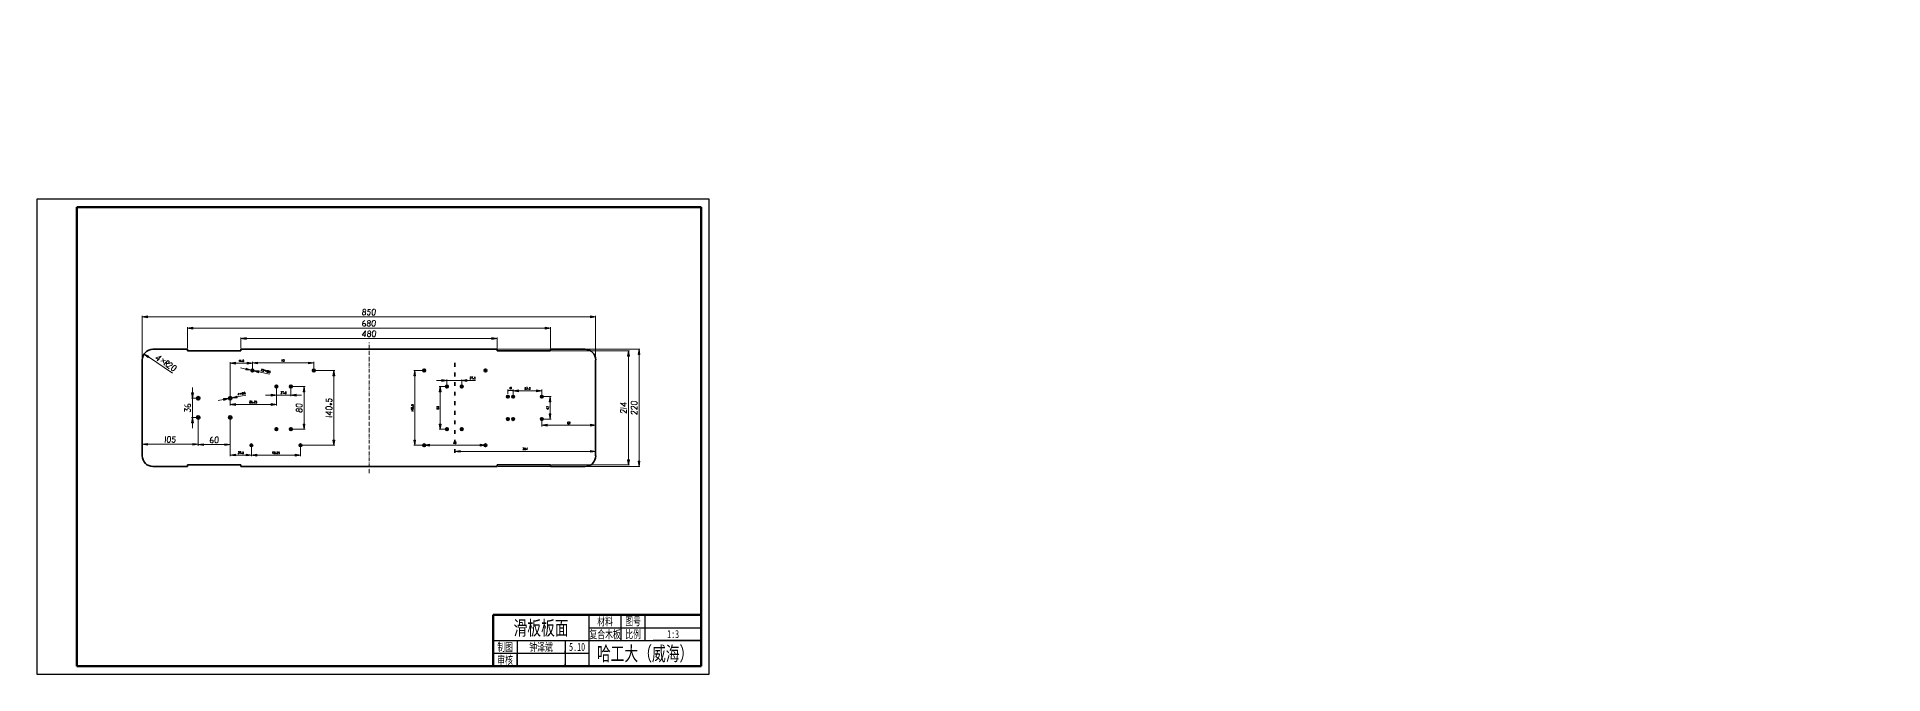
# Model space of a CAD drawing. Header units: millimetres. Extents: x -1394 to 1154, y 0 to 774.
# Drawn here: x 0 to 1154, y 0 to 398 of the extents above; entities that cross this region are included whole.
import ezdxf
from ezdxf.enums import TextEntityAlignment as Align

# ---------------------------------------------------------------- set-up
doc = ezdxf.new("R2010")
doc.units = ezdxf.units.MM
doc.header["$LTSCALE"] = 0.2
doc.header["$PDMODE"] = 1
for name, pattern in [('ACAD_ISO04W100', [30, 24, -3, 0, -3]), ('DASHDOT', [18.5, 12, -3, 0.5, -3]), ('DASHSPACE', [30, 12, -18])]:
    doc.linetypes.add(name, pattern=pattern)
for name, color, linetype, lineweight in [('点划线', 255, 'ACAD_ISO04W100', 25), ('粗实线', 255, 'Continuous', 50), ('细实线', 7, 'Continuous', 25)]:
    doc.layers.add(name, color=color, linetype=linetype, lineweight=lineweight)
doc.styles.add('汉字', font='仿宋_GB2312.ttf', dxfattribs={"width": 0.7})

msp = doc.modelspace()

# ---------------------------------------------------------------- linework, layer by layer
at = {"color": 7, "lineweight": 13}
for p, q in [((65.8, 197.2), (65.8, 224.1)), ((69.1, 223.4), (345.9, 223.4)), ((349.1, 197.2), (349.1, 224.1)), ((94.1, 203.8), (94.1, 217)), ((97.4, 216.4), (317.5, 216.4)), ((127.5, 203.8), (127.5, 210.5)), ((130.8, 209.9), (284.2, 209.9)), ((287.5, 202.8), (287.5, 210.5)), ((320.8, 203.8), (320.8, 217)), ((69.7, 198.4), (84.7, 188.2)), ((288.1, 203.2), (376.8, 203.2)), ((321.5, 202.2), (370.2, 202.2)), ((369.6, 134.1), (369.6, 198.9)), ((376.2, 133.1), (376.2, 199.9)), ((120.8, 173.2), (120.8, 195.1)), ((124.1, 194.5), (131.4, 194.5)), ((137.9, 194.6), (169.7, 194.6)), ((138.7, 189), (145.4, 187.5)), ((173.6, 189.9), (186.2, 189.9)), ((185.5, 146.4), (185.5, 186.6)), ((236.1, 146.4), (236.1, 186.6)), ((149.6, 179.2), (149.6, 167.9)), ((149.6, 174.5), (158.7, 174.5)), ((159.4, 179.8), (167.5, 179.8)), ((166.9, 156.4), (166.9, 176.5)), ((251.9, 156.4), (251.9, 176.5)), ((256.2, 183.6), (265.4, 183.6)), ((300.9, 177.2), (312.2, 177.2)), ((97.2, 160.5), (97.2, 172.5)), ((124.1, 168.6), (146.3, 168.6)), ((320.6, 162.8), (320.6, 170.2)), ((100.8, 159.8), (100.8, 142.8)), ((100.8, 159.8), (100.8, 143)), ((120.8, 159.8), (120.8, 142.8)), ((120.8, 159.8), (120.8, 136.3)), ((159.4, 153.2), (167.5, 153.2)), ((318.8, 155.6), (345.9, 155.6)), ((69.1, 143.7), (97.5, 143.7)), ((104.1, 143.5), (117.5, 143.5)), ((165.4, 143.1), (186.2, 143.1)), ((245.3, 143.2), (277, 143.2)), ((264.4, 139.3), (345.9, 139.3)), ((137.3, 136.9), (161.4, 136.9)), ((288.1, 129.8), (376.8, 129.8)), ((321.5, 130.8), (370.2, 130.8))]:
    msp.add_line(p, q, dxfattribs=at)
at = {"color": 7, "lineweight": 35}
for p, q in [((65.8, 196.5), (65.8, 136.5)), ((72.5, 203.2), (94.1, 203.2)), ((94.1, 202.2), (127.5, 202.2)), ((127.5, 203.2), (287.5, 203.2)), ((320.8, 202.2), (287.5, 202.2)), ((320.8, 203.2), (342.5, 203.2)), ((349.1, 136.5), (349.1, 196.5)), ((94.1, 129.8), (72.5, 129.8)), ((94.1, 130.8), (127.5, 130.8)), ((287.5, 129.8), (127.5, 129.8)), ((320.8, 130.8), (287.5, 130.8)), ((342.5, 129.8), (320.8, 129.8))]:
    msp.add_line(p, q, dxfattribs=at)
at = {"color": 7, "lineweight": 35, "ltscale": 0.075}
for p, q in [((94.1, 202.2), (94.1, 203.2)), ((127.5, 203.2), (127.5, 202.2)), ((287.5, 203.2), (287.5, 202.2)), ((320.8, 202.2), (320.8, 203.2)), ((94.1, 130.8), (94.1, 129.8)), ((127.5, 129.8), (127.5, 130.8)), ((287.5, 129.8), (287.5, 130.8)), ((320.8, 130.8), (320.8, 129.8))]:
    msp.add_line(p, q, dxfattribs=at)
at = {"color": 7, "linetype": 'DASHDOT', "lineweight": 13}
msp.add_line((207.5, 125.7), (207.5, 207.3), dxfattribs=at)
at = {"color": 7, "lineweight": 13, "ltscale": 0.253798}
for p, q in [((127.3, 191.6), (130.6, 190.8)), ((97.2, 175.8), (97.2, 179.2)), ((142.9, 174.5), (146.3, 174.5)), ((162, 174.5), (165.4, 174.5)), ((249.6, 183.6), (252.9, 183.6)), ((113.3, 171), (116.6, 171.7)), ((97.2, 153.8), (97.2, 157.2))]:
    msp.add_line(p, q, dxfattribs=at)
at = {"color": 7, "linetype": 'DASHDOT', "lineweight": 13, "ltscale": 0.1625}
for p, q in [((135.7, 189.9), (133.6, 189.9)), ((134.6, 191), (134.6, 188.8)), ((174.1, 189.9), (171.9, 189.9)), ((173, 191), (173, 188.8)), ((243.1, 189.9), (240.9, 189.9)), ((242, 191), (242, 188.8)), ((281.4, 189.9), (279.2, 189.9)), ((280.3, 191), (280.3, 188.8)), ((150.6, 179.8), (148.5, 179.8)), ((149.6, 180.9), (149.6, 178.7)), ((159.8, 179.8), (157.6, 179.8)), ((158.7, 180.9), (158.7, 178.7)), ((257.3, 179.8), (255.1, 179.8)), ((256.2, 180.9), (256.2, 178.7)), ((266.5, 179.8), (264.3, 179.8)), ((265.4, 180.9), (265.4, 178.7)), ((295.4, 173.5), (293.2, 173.5)), ((294.3, 174.6), (294.3, 172.4)), ((298.7, 173.5), (296.6, 173.5)), ((297.6, 174.6), (297.6, 172.4)), ((316.6, 173.5), (314.4, 173.5)), ((315.5, 174.6), (315.5, 172.4)), ((150.6, 153.2), (148.5, 153.2)), ((149.6, 154.2), (149.6, 152.1)), ((159.8, 153.2), (157.6, 153.2)), ((158.7, 154.2), (158.7, 152.1)), ((257.3, 153.2), (255.1, 153.2)), ((256.2, 154.2), (256.2, 152.1)), ((266.5, 153.2), (264.3, 153.2)), ((265.4, 154.2), (265.4, 152.1)), ((295.4, 159.5), (293.2, 159.5)), ((294.3, 160.6), (294.3, 158.4)), ((298.7, 159.5), (296.6, 159.5)), ((297.6, 160.6), (297.6, 158.4)), ((316.6, 159.5), (314.4, 159.5)), ((315.5, 160.6), (315.5, 158.4)), ((135.1, 143.1), (132.9, 143.1)), ((134, 144.2), (134, 142)), ((165.8, 143.1), (163.6, 143.1)), ((164.7, 144.2), (164.7, 142)), ((243.1, 143.1), (240.9, 143.1)), ((242, 144.2), (242, 142)), ((281.4, 143.1), (279.2, 143.1)), ((280.3, 144.2), (280.3, 142))]:
    msp.add_line(p, q, dxfattribs=at)
at = {"color": 7, "lineweight": 13, "ltscale": 0.125}
msp.add_line((133.8, 190.1), (135.5, 189.7), dxfattribs=at)
at = {"color": 7, "lineweight": 13, "ltscale": 0.348514}
for p, q in [((134.6, 190.6), (134.6, 195.2)), ((173, 190.6), (173, 195.2))]:
    msp.add_line(p, q, dxfattribs=at)
at = {"color": 7, "lineweight": 13, "ltscale": 0.341093}
msp.add_line((134.6, 190.6), (134.6, 195.1), dxfattribs=at)
at = {"color": 7, "lineweight": 13, "ltscale": 0.443709}
for p, q in [((241.3, 189.9), (235.4, 189.9)), ((241.3, 143.1), (235.4, 143.1))]:
    msp.add_line(p, q, dxfattribs=at)
at = {"color": 7, "linetype": 'DASHSPACE', "lineweight": 35}
msp.add_line((261.1, 194.6), (261.1, 138.4), dxfattribs=at)
at = {"color": 7, "linetype": 'DASHDOT', "lineweight": 13, "ltscale": 0.195}
for p, q in [((100.8, 173.8), (100.8, 171.2)), ((120.8, 173.8), (120.8, 171.2)), ((102.1, 172.5), (99.5, 172.5)), ((100.8, 161.8), (100.8, 159.2)), ((122.1, 172.5), (119.5, 172.5)), ((120.8, 161.8), (120.8, 159.2)), ((102.1, 160.5), (99.5, 160.5)), ((122.1, 160.5), (119.5, 160.5))]:
    msp.add_line(p, q, dxfattribs=at)
at = {"color": 7, "lineweight": 13, "ltscale": 0.421249}
msp.add_line((125, 173.3), (130.5, 174.4), dxfattribs=at)
at = {"color": 7, "lineweight": 13, "ltscale": 0.398766}
for p, q in [((149.6, 179.2), (149.6, 173.8)), ((158.7, 179.2), (158.7, 173.8))]:
    msp.add_line(p, q, dxfattribs=at)
at = {"color": 7, "lineweight": 13, "ltscale": 0.32141}
for p, q in [((255.6, 179.8), (251.3, 179.8)), ((255.6, 153.2), (251.3, 153.2))]:
    msp.add_line(p, q, dxfattribs=at)
at = {"color": 7, "lineweight": 13, "ltscale": 0.281839}
for p, q in [((256.2, 180.5), (256.2, 184.3)), ((265.4, 180.5), (265.4, 184.3))]:
    msp.add_line(p, q, dxfattribs=at)
at = {"color": 7, "lineweight": 13, "ltscale": 0.397522}
msp.add_line((268.7, 183.6), (274, 183.6), dxfattribs=at)
at = {"color": 7, "lineweight": 13, "ltscale": 0.209638}
msp.add_line((294.3, 175.2), (294.3, 178), dxfattribs=at)
at = {"color": 7, "lineweight": 13, "ltscale": 0.25}
msp.add_line((294.3, 177.4), (297.6, 177.4), dxfattribs=at)
at = {"color": 7, "lineweight": 13, "ltscale": 0.290888}
msp.add_line((297.6, 174.2), (297.6, 178), dxfattribs=at)
at = {"color": 7, "lineweight": 13, "ltscale": 0.277813}
for p, q in [((297.6, 174.2), (297.6, 177.9)), ((315.5, 174.2), (315.5, 177.9))]:
    msp.add_line(p, q, dxfattribs=at)
at = {"color": 7, "lineweight": 13, "ltscale": 0.384793}
for p, q in [((316.1, 173.5), (321.3, 173.5)), ((316.1, 159.5), (321.3, 159.5))]:
    msp.add_line(p, q, dxfattribs=at)
at = {"color": 7, "lineweight": 13, "ltscale": 0.272188}
for p, q in [((100.1, 172.5), (96.5, 172.5)), ((100.1, 160.5), (96.5, 160.5))]:
    msp.add_line(p, q, dxfattribs=at)
at = {"color": 7, "lineweight": 13, "ltscale": 0.15}
msp.add_line((119.8, 172.3), (121.8, 172.7), dxfattribs=at)
at = {"color": 7, "lineweight": 13, "ltscale": 0.291505}
msp.add_line((120.8, 171.8), (120.8, 167.9), dxfattribs=at)
at = {"color": 7, "lineweight": 13, "ltscale": 0.293516}
msp.add_line((315.5, 158.8), (315.5, 154.9), dxfattribs=at)
at = {"color": 7, "lineweight": 13, "ltscale": 0.455351}
msp.add_line((134, 142.4), (134, 136.3), dxfattribs=at)
at = {"color": 7, "lineweight": 13, "ltscale": 0.463671}
for p, q in [((134, 142.4), (134, 136.2)), ((164.7, 142.4), (164.7, 136.2))]:
    msp.add_line(p, q, dxfattribs=at)
at = {"color": 7, "lineweight": 13, "ltscale": 0.495096}
msp.add_line((124.1, 137), (130.7, 137), dxfattribs=at)
for p, q in [((300, 5), (300, 13)), ((415, 21), (385, 21)), ((345, 5), (345, 6.5))]:
    msp.add_line(p, q)
at = {"color": 7, "lineweight": 13}
for points in [[(69.1, 224), (65.8, 223.4), (69.1, 222.8)], [(204, 224.5), (204.8, 224.6), (205.3, 225.1), (205.3, 225.9), (204.9, 226.5), (204.2, 226.5), (203.7, 226.3), (203.4, 225.8), (203.4, 225.1)], [(206.9, 217.5), (207.8, 217.6), (208.3, 218.1), (208.3, 218.9), (207.8, 219.5), (207.1, 219.5), (206.6, 219.2), (206.4, 218.8), (206.4, 218.1)], [(210.7, 217.5), (211.1, 218), (211.3, 218.7), (211.5, 220.5), (211.3, 221), (210.9, 221.2), (210.2, 221.2), (209.8, 220.9), (209.5, 220.3), (209.3, 218.7), (209.5, 218), (209.9, 217.5)], [(210.7, 224.5), (211.1, 225.1), (211.4, 225.7), (211.5, 227.6), (211.3, 228), (210.9, 228.3), (210.2, 228.3), (209.8, 227.9), (209.5, 227.3), (209.4, 225.8), (209.5, 225.1), (209.9, 224.5)], [(345.9, 222.8), (349.1, 223.4), (345.9, 224)], [(97.4, 217), (94.1, 216.4), (97.4, 215.8)], [(130.8, 210.4), (127.5, 209.9), (130.8, 209.3)], [(207.1, 211), (207.9, 211), (208.5, 211.6), (208.5, 212.4), (208, 213), (207.3, 213), (206.8, 212.7), (206.5, 212.3), (206.5, 211.6)], [(210.9, 211), (211.3, 211.5), (211.5, 212.2), (211.7, 214), (211.5, 214.5), (211.1, 214.7), (210.4, 214.7), (210, 214.4), (209.7, 213.8), (209.5, 212.2), (209.7, 211.5), (210.1, 211)], [(284.2, 209.3), (287.5, 209.9), (284.2, 210.4)], [(317.5, 215.8), (320.8, 216.4), (317.5, 217)], [(70, 198.9), (66.9, 200.2), (69.3, 197.9)], [(370.2, 198.9), (369.6, 202.2), (369, 198.9)], [(376.8, 199.9), (376.2, 203.2), (375.6, 199.9)], [(84.7, 189.6), (85.3, 189.8), (85.9, 190.2), (87, 191.7), (87.2, 192.2), (87, 192.6), (86.4, 193), (85.9, 192.9), (85.3, 192.6), (84.2, 191.4), (84, 190.7), (84, 190.1)], [(124.1, 195), (120.8, 194.5), (124.1, 193.9)], [(127.9, 195.4), (128.1, 195.4), (128.2, 195.5), (128.2, 195.6), (128.1, 195.7), (127.9, 195.7), (127.8, 195.6), (127.8, 195.5)], [(130.5, 190.2), (133.8, 190.1), (130.7, 191.4)], [(131.4, 193.9), (134.6, 194.5), (131.4, 195)], [(137.9, 195.1), (134.6, 194.6), (137.9, 194)], [(138.8, 189.6), (135.5, 189.7), (138.5, 188.5)], [(144.7, 189.2), (144.8, 189.2), (144.8, 189.4), (144.7, 189.4), (144.7, 189.5), (144.7, 189.6), (144.6, 189.7), (144.6, 189.8), (144.5, 189.8), (144.4, 189.9), (144.3, 189.9), (144.3, 189.9), (144.2, 189.9), (144.1, 189.9), (144, 189.9), (144, 189.9), (143.9, 189.9), (143.8, 189.8), (143.7, 189.7), (143.7, 189.7), (143.6, 189.6), (143.6, 189.5), (143.6, 189.5), (143.5, 189.4), (143.5, 189.3), (143.6, 189.2), (143.6, 189.1), (143.6, 189), (143.7, 189), (143.7, 188.9), (143.8, 188.8), (143.9, 188.8), (144, 188.7), (144, 188.7), (144.1, 188.7), (144.2, 188.7), (144.3, 188.7), (144.3, 188.7), (144.4, 188.8), (144.5, 188.8), (144.6, 188.9), (144.6, 189), (144.7, 189), (144.7, 189.1)], [(169.7, 194), (173, 194.6), (169.7, 195.1)], [(186.1, 186.6), (185.5, 189.9), (184.9, 186.6)], [(236.6, 186.6), (236.1, 189.9), (235.5, 186.6)], [(272.7, 184.5), (272.8, 184.5), (272.9, 184.6), (272.9, 184.7), (272.8, 184.8), (272.7, 184.8), (272.6, 184.7), (272.6, 184.6)], [(96.6, 175.8), (97.2, 172.5), (97.8, 175.8)], [(124.9, 173.9), (121.8, 172.7), (125.1, 172.7)], [(129.2, 175.7), (129.2, 175.7), (129.2, 175.8), (129.1, 175.9), (129.1, 175.9), (129, 176), (128.9, 176.1), (128.8, 176.1), (128.8, 176.1), (128.7, 176.2), (128.6, 176.2), (128.5, 176.1), (128.5, 176.1), (128.3, 176.1), (128.3, 176), (128.2, 176), (128.1, 175.9), (128.1, 175.8), (128, 175.7), (128, 175.7), (128, 175.6), (128, 175.5), (128, 175.4), (128, 175.4), (128.1, 175.3), (128.1, 175.2), (128.2, 175.1), (128.2, 175.1), (128.3, 175), (128.4, 175), (128.5, 175), (128.6, 174.9), (128.7, 174.9), (128.7, 174.9), (128.8, 175), (128.9, 175), (129, 175), (129, 175.1), (129.1, 175.2), (129.2, 175.3), (129.2, 175.3), (129.2, 175.4), (129.2, 175.5), (129.2, 175.6)], [(146.3, 173.9), (149.6, 174.5), (146.3, 175.1)], [(154.6, 175.4), (154.7, 175.4), (154.8, 175.5), (154.8, 175.6), (154.7, 175.7), (154.6, 175.7), (154.5, 175.6), (154.5, 175.5)], [(162, 175.1), (158.7, 174.5), (162, 173.9)], [(167.4, 176.5), (166.9, 179.8), (166.3, 176.5)], [(252.5, 176.5), (251.9, 179.8), (251.4, 176.5)], [(252.9, 183), (256.2, 183.6), (252.9, 184.2)], [(268.7, 184.2), (265.4, 183.6), (268.7, 183)], [(296.3, 178.2), (296.4, 178.4), (296.5, 178.6), (296.6, 179.3), (296.5, 179.5), (296.4, 179.5), (296.1, 179.5), (296, 179.4), (295.9, 179.2), (295.8, 178.6), (295.9, 178.4), (296, 178.2)], [(300.9, 177.8), (297.6, 177.2), (300.9, 176.6)], [(307, 178.1), (307.1, 178.1), (307.2, 178.2), (307.2, 178.3), (307.1, 178.4), (307, 178.4), (306.9, 178.3), (306.9, 178.2)], [(312.2, 176.6), (315.5, 177.2), (312.2, 177.8)], [(321.2, 170.2), (320.6, 173.5), (320, 170.2)], [(116.7, 171.1), (119.8, 172.3), (116.5, 172.3)], [(124.1, 169.2), (120.8, 168.6), (124.1, 168)], [(133.1, 169.4), (133.4, 169.5), (133.6, 169.6), (133.6, 169.9), (133.4, 170.2), (133.2, 170.2), (133, 170.1), (132.9, 169.9), (132.9, 169.6)], [(135.1, 169.5), (135.2, 169.5), (135.3, 169.6), (135.3, 169.7), (135.2, 169.8), (135.1, 169.8), (135, 169.7), (135, 169.6)], [(146.3, 168), (149.6, 168.6), (146.3, 169.2)], [(165.7, 168.3), (165.2, 168.7), (164.6, 168.9), (162.7, 169.1), (162.2, 168.9), (162, 168.5), (162, 167.8), (162.3, 167.4), (162.9, 167.1), (164.5, 166.9), (165.2, 167.1), (165.7, 167.5)], [(165.7, 164.5), (165.7, 165.3), (165.2, 165.8), (164.3, 165.8), (163.7, 165.4), (163.7, 164.7), (164, 164.2), (164.5, 163.9), (165.2, 163.9)], [(184.4, 166.6), (183.9, 167), (183.2, 167.3), (181.3, 167.4), (180.9, 167.2), (180.6, 166.8), (180.6, 166.1), (181, 165.7), (181.6, 165.4), (183.2, 165.3), (183.9, 165.4), (184.4, 165.8)], [(184.2, 168.6), (184.2, 169), (183.9, 169.3), (183.5, 169.3), (183.2, 169), (183.2, 168.6), (183.5, 168.3), (183.9, 168.3)], [(235.2, 166.5), (235, 166.7), (234.8, 166.8), (234.1, 166.8), (234, 166.8), (233.9, 166.6), (233.9, 166.4), (234, 166.2), (234.2, 166.1), (234.8, 166.1), (235, 166.1), (235.2, 166.3)], [(235.2, 167.3), (235.2, 167.4), (235.1, 167.5), (234.9, 167.5), (234.8, 167.4), (234.8, 167.3), (234.9, 167.2), (235.1, 167.2)], [(251.1, 167.1), (250.9, 167.3), (250.7, 167.4), (250, 167.4), (249.9, 167.3), (249.8, 167.2), (249.8, 167), (249.9, 166.8), (250.1, 166.7), (250.7, 166.6), (250.9, 166.7), (251.1, 166.8)], [(251.1, 165.8), (251.1, 166.1), (250.9, 166.3), (250.6, 166.3), (250.4, 166.1), (250.4, 165.8), (250.5, 165.7), (250.7, 165.6), (250.9, 165.6)], [(320, 162.8), (320.6, 159.5), (321.2, 162.8)], [(375, 169.8), (374.5, 170.2), (373.9, 170.4), (372, 170.6), (371.5, 170.4), (371.3, 170), (371.3, 169.3), (371.6, 168.9), (372.2, 168.6), (373.8, 168.4), (374.5, 168.6), (375, 169)], [(97.8, 157.2), (97.2, 160.5), (96.6, 157.2)], [(166.3, 156.4), (166.9, 153.2), (167.4, 156.4)], [(251.4, 156.4), (251.9, 153.2), (252.5, 156.4)], [(318.8, 156.2), (315.5, 155.6), (318.8, 155)], [(332.4, 156.4), (332.6, 156.6), (332.6, 156.8), (332.7, 157.5), (332.6, 157.7), (332.5, 157.8), (332.2, 157.8), (332.1, 157.6), (332, 157.4), (331.9, 156.9), (332, 156.6), (332.1, 156.4)], [(345.9, 155), (349.1, 155.6), (345.9, 156.2)], [(69.1, 144.2), (65.8, 143.7), (69.1, 143.1)], [(82.7, 144.8), (83.1, 145.3), (83.4, 146), (83.5, 147.8), (83.3, 148.3), (83, 148.5), (82.3, 148.5), (81.8, 148.2), (81.6, 147.6), (81.4, 146), (81.5, 145.3), (81.9, 144.8)], [(97.5, 143.1), (100.8, 143.7), (97.5, 144.2)], [(104.1, 144), (100.8, 143.5), (104.1, 142.9)], [(112.5, 144.6), (113, 145.1), (113.2, 145.8), (113.3, 147.6), (113.1, 148.1), (112.8, 148.3), (112.1, 148.3), (111.6, 148), (111.4, 147.4), (111.2, 145.8), (111.3, 145.1), (111.7, 144.6)], [(117.5, 142.9), (120.8, 143.5), (117.5, 144)], [(184.9, 146.4), (185.5, 143.1), (186.1, 146.4)], [(235.5, 146.4), (236.1, 143.1), (236.6, 146.4)], [(245.3, 143.8), (242, 143.2), (245.3, 142.6)], [(264.4, 139.9), (261.1, 139.3), (264.4, 138.7)], [(277, 142.6), (280.3, 143.2), (277, 143.8)], [(345.9, 138.7), (349.1, 139.3), (345.9, 139.9)], [(124.1, 137.6), (120.8, 137), (124.1, 136.4)], [(127.8, 137.9), (128, 137.9), (128.1, 138), (128.1, 138.1), (128, 138.2), (127.8, 138.2), (127.7, 138.1), (127.7, 138)], [(130.7, 136.4), (134, 137), (130.7, 137.6)], [(137.3, 137.5), (134, 136.9), (137.3, 136.3)], [(149.3, 137.8), (149.4, 137.8), (149.5, 137.9), (149.5, 138), (149.4, 138.1), (149.3, 138.1), (149.2, 138), (149.2, 137.9)], [(161.4, 136.3), (164.7, 136.9), (161.4, 137.5)], [(369, 134.1), (369.6, 130.8), (370.2, 134.1)], [(375.6, 133.1), (376.2, 129.8), (376.8, 133.1)]]:
    msp.add_lwpolyline(points, close=True, dxfattribs=at)
for points in [[(204.9, 221.2), (204.2, 220.8), (203.6, 220), (203.5, 218.8), (203.6, 217.8), (204.2, 217.5), (204.9, 217.5), (205.4, 218.1), (205.3, 218.9), (204.8, 219.3), (204, 219.3), (203.5, 218.8)], [(204.9, 226.5), (205.2, 226.7), (205.5, 227.3), (205.3, 227.9), (205, 228.3), (204.4, 228.3), (203.9, 227.9), (203.7, 227.4), (203.9, 226.9), (204.2, 226.5)], [(206.4, 225.4), (206.6, 224.9), (207, 224.5), (207.6, 224.5), (208.1, 225.1), (208.3, 225.7), (208.3, 226.3), (208.1, 226.8), (207.5, 227), (207, 226.9), (206.7, 226.6), (206.9, 228.3)], [(207.8, 219.5), (208.1, 219.7), (208.4, 220.3), (208.3, 220.9), (207.9, 221.2), (207.3, 221.2), (206.8, 220.9), (206.6, 220.4), (206.8, 219.8), (207.1, 219.5)], [(206.9, 228.1), (208.4, 228.1)], [(204.9, 211), (205.1, 213.1), (205.2, 214.7), (203.3, 212), (205.6, 212)], [(208, 213), (208.3, 213.1), (208.6, 213.7), (208.5, 214.4), (208.1, 214.7), (207.5, 214.7), (207, 214.4), (206.8, 213.8), (207, 213.3), (207.3, 213)], [(75.2, 196), (76.5, 197.7), (77.6, 198.9), (74.4, 197.8), (76.4, 196.5)], [(77.4, 195.6), (80.4, 196.2)], [(79.2, 194.4), (78.6, 197.4)], [(79.3, 193.3), (80.6, 194.9), (81.7, 196.2), (82.7, 195.5), (82.7, 195), (82, 194.2), (81.6, 194.2), (80.6, 194.9)], [(126.8, 195.3), (126.9, 196), (126.9, 196.6), (126.2, 195.7), (127.1, 195.7)], [(127.5, 196.6), (127.4, 196), (127.4, 195.3)], [(128.5, 195.6), (128.6, 195.4), (128.7, 195.3), (128.9, 195.3), (129.1, 195.5), (129.2, 195.7), (129.2, 195.9), (129.1, 196.1), (128.9, 196.2), (128.7, 196.1), (128.6, 196), (128.7, 196.6)], [(128.7, 196.6), (129.2, 196.6)], [(153.1, 196.7), (153.1, 196.1), (153, 195.4)], [(153.5, 196.7), (153.5, 196.1), (153.4, 195.4)], [(153.9, 195.7), (153.9, 195.5), (154.1, 195.4), (154.3, 195.4), (154.5, 195.6), (154.6, 195.8), (154.6, 196), (154.5, 196.2), (154.3, 196.3), (154.1, 196.2), (154, 196.1), (154, 196.7)], [(154, 196.7), (154.6, 196.7)], [(81, 194.6), (80.8, 192.2)], [(82.7, 191), (81.1, 192.1), (83.3, 192.7), (83.9, 192.9), (84.5, 193.5), (84.7, 193.9), (84.6, 194.2), (84, 194.6), (83.5, 194.7), (82.7, 194.3)], [(128.2, 195.5), (127.8, 195.5)], [(127.9, 195.6), (128.1, 195.6)], [(127.9, 195.4), (128.1, 195.4)], [(140.6, 189.4), (140, 189.6), (140.6, 190.1), (140.8, 190.2), (140.9, 190.5), (140.9, 190.7), (140.9, 190.7), (140.6, 190.8), (140.4, 190.8), (140.2, 190.6)], [(141.7, 189.2), (141, 189.3), (141.7, 189.8), (141.8, 190), (142, 190.3), (142, 190.4), (141.9, 190.5), (141.6, 190.6), (141.5, 190.5), (141.2, 190.3)], [(142.3, 189.4), (143.2, 190)], [(143, 189.2), (142.4, 190.1)], [(143.8, 188.5), (144.5, 190.1)], [(145, 188.8), (145, 188.6), (145.1, 188.4), (145.3, 188.4), (145.6, 188.5), (145.7, 188.7), (145.7, 188.9), (145.7, 189.1), (145.5, 189.2), (145.3, 189.2), (145.2, 189.2), (145.4, 189.7)], [(145.4, 189.7), (145.9, 189.5)], [(271.2, 184.4), (270.5, 184.4), (271.1, 185.1), (271.2, 185.3), (271.3, 185.5), (271.2, 185.7), (271.2, 185.8), (270.9, 185.8), (270.7, 185.7), (270.6, 185.4)], [(271.9, 184.4), (272, 185.2), (272.1, 185.5), (272.3, 185.8), (271.6, 185.8)], [(272.6, 184.8), (272.9, 184.8)], [(272.9, 184.7), (272.6, 184.7)], [(273.3, 184.7), (273.3, 184.5), (273.5, 184.4), (273.7, 184.4), (273.9, 184.6), (273.9, 184.8), (273.9, 185), (273.8, 185.2), (273.7, 185.3), (273.5, 185.3), (273.4, 185.2), (273.4, 185.8)], [(273.4, 185.7), (274, 185.7)], [(126.2, 174.4), (126.1, 175.1), (126.1, 175.7), (125.6, 174.6), (126.4, 174.8)], [(127.6, 175), (126.7, 175.6)], [(126.9, 174.8), (127.5, 175.7)], [(128.6, 174.7), (128.6, 176.4)], [(129.9, 176.5), (129.7, 176.3), (129.6, 176), (129.6, 175.5), (129.7, 175.2), (129.9, 175.1), (130.2, 175.2), (130.3, 175.4), (130.2, 175.7), (130, 175.8), (129.8, 175.7), (129.6, 175.5)], [(153.1, 175.3), (152.4, 175.3), (153, 176), (153.1, 176.2), (153.2, 176.5), (153.1, 176.6), (153, 176.7), (152.8, 176.7), (152.6, 176.6), (152.4, 176.3)], [(153.8, 175.3), (153.9, 176.2), (154, 176.5), (154.1, 176.7), (153.5, 176.7)], [(154.5, 175.7), (154.8, 175.7)], [(154.8, 175.6), (154.5, 175.6)], [(154.5, 175.5), (154.8, 175.5)], [(155.1, 175.6), (155.2, 175.5), (155.4, 175.3), (155.6, 175.3), (155.8, 175.5), (155.8, 175.7), (155.8, 176), (155.7, 176.1), (155.5, 176.2), (155.4, 176.2), (155.2, 176.1), (155.3, 176.7)], [(155.3, 176.6), (155.9, 176.6)], [(272.6, 184.6), (272.9, 184.6)], [(294.9, 177.6), (294.3, 177.4), (294.9, 177.2)], [(295.5, 179.5), (295.4, 178.9), (295.4, 178.2)], [(297, 177.2), (297.6, 177.4), (297, 177.6)], [(304.8, 178.3), (304.9, 178.2), (305, 178), (305.2, 178), (305.4, 178.2), (305.5, 178.4), (305.5, 178.7), (305.4, 178.8), (305.2, 178.9), (305, 178.9), (304.9, 178.8), (305, 179.4)], [(305, 179.3), (305.5, 179.3)], [(305.9, 178.3), (305.9, 178.2), (306, 178.1), (306.1, 178), (306.3, 178), (306.3, 178.1), (306.5, 178.2), (306.6, 178.6), (306.5, 178.8), (306.4, 178.8), (306.2, 178.8), (306.6, 179.4), (306, 179.4)], [(306.9, 178.4), (307.2, 178.4)], [(307.2, 178.3), (306.9, 178.3)], [(306.9, 178.2), (307.2, 178.2)], [(307.6, 178.3), (307.6, 178.2), (307.8, 178), (308, 178), (308.2, 178.2), (308.2, 178.4), (308.2, 178.7), (308.1, 178.8), (308, 178.9), (307.8, 178.9), (307.7, 178.8), (307.7, 179.4)], [(307.7, 179.3), (308.3, 179.3)], [(92.3, 168.3), (92.7, 167.6), (93.5, 167.1), (94.7, 166.9), (95.7, 167.1), (96, 167.7), (96, 168.3), (95.5, 168.9), (94.6, 168.8), (94.2, 168.2), (94.3, 167.5), (94.8, 167)], [(95.4, 164.1), (95.7, 164.2), (95.9, 164.3), (96, 164.6), (96, 165.2), (95.9, 165.4), (95.6, 165.7), (94.4, 166), (94, 165.8), (93.8, 165.4), (93.9, 165.1), (92.3, 166), (92.3, 164.3)], [(133.4, 170.2), (133.5, 170.2), (133.6, 170.4), (133.6, 170.7), (133.5, 170.8), (133.3, 170.8), (133.1, 170.7), (133, 170.5), (133.1, 170.3), (133.2, 170.2)], [(134.5, 170.8), (134.2, 170.6), (134, 170.3), (134, 169.9), (134, 169.6), (134.2, 169.4), (134.5, 169.4), (134.7, 169.6), (134.6, 169.9), (134.4, 170.1), (134.2, 170.1), (134, 169.9)], [(135, 169.8), (135.3, 169.8)], [(135.3, 169.7), (135, 169.7)], [(135, 169.6), (135.3, 169.6)], [(136.4, 169.4), (135.7, 169.4), (136.2, 170.1), (136.3, 170.3), (136.4, 170.6), (136.4, 170.7), (136.3, 170.8), (136, 170.8), (135.9, 170.7), (135.7, 170.4)], [(136.7, 169.7), (136.8, 169.6), (137, 169.4), (137.2, 169.4), (137.4, 169.6), (137.4, 169.8), (137.4, 170.1), (137.3, 170.2), (137.1, 170.3), (137, 170.3), (136.8, 170.2), (136.9, 170.8)], [(136.9, 170.7), (137.5, 170.7)], [(163.7, 165.4), (163.6, 165.7), (163, 166), (162.3, 165.8), (162, 165.5), (162, 164.9), (162.3, 164.4), (162.9, 164.2), (163.4, 164.4), (163.7, 164.7)], [(183.5, 170.2), (184, 170.4), (184.4, 170.8), (184.4, 171.4), (183.8, 171.9), (183.2, 172.1), (182.6, 172.1), (182.1, 171.8), (181.9, 171.3), (182, 170.8), (182.3, 170.5), (180.6, 170.7)], [(184.4, 163.6), (182.3, 163.8), (180.6, 164), (183.3, 162), (183.3, 164.3)], [(180.8, 170.7), (180.8, 172.2)], [(183.4, 168.4), (183.4, 169.2)], [(183.7, 169.3), (183.7, 168.3)], [(184, 168.4), (184, 169.2)], [(234.9, 167.8), (235.1, 167.9), (235.2, 168), (235.2, 168.2), (235, 168.4), (234.8, 168.5), (234.6, 168.5), (234.4, 168.4), (234.4, 168.2), (234.4, 168), (234.5, 167.9), (233.9, 168)], [(235.2, 165.5), (234.5, 165.5), (233.9, 165.6), (234.9, 164.9), (234.9, 165.7)], [(233.9, 164.6), (234.6, 164.5), (235.2, 164.5)], [(234, 168), (234, 168.5)], [(234.9, 167.2), (234.9, 167.5)], [(235, 167.5), (235, 167.2)], [(235.1, 167.2), (235.1, 167.5)], [(250.4, 166.1), (250.3, 166.2), (250.1, 166.3), (249.9, 166.3), (249.8, 166.1), (249.8, 165.9), (249.9, 165.7), (250.1, 165.7), (250.3, 165.7), (250.4, 165.8)], [(319.8, 167.4), (319.8, 166.7), (319.1, 167.2), (318.9, 167.4), (318.7, 167.4), (318.5, 167.4), (318.4, 167.3), (318.4, 167), (318.5, 166.9), (318.8, 166.7)], [(319.8, 166.1), (319, 166.2), (318.4, 166.2), (319.4, 165.5), (319.4, 166.4)], [(368.4, 169.1), (366.3, 169.3), (364.7, 169.4), (367.4, 167.4), (367.4, 169.8)], [(364.7, 166.5), (366.6, 166.4), (368.4, 166.2)], [(368.4, 165.2), (368.4, 163.2), (366.7, 164.7), (366.1, 165.1), (365.3, 165.3), (364.9, 165.2), (364.7, 165), (364.7, 164.2), (364.9, 163.7), (365.6, 163.3)], [(375, 167.4), (375, 165.4), (373.3, 166.9), (372.7, 167.3), (371.9, 167.5), (371.4, 167.4), (371.3, 167.2), (371.3, 166.4), (371.5, 165.9), (372.2, 165.5)], [(375, 164.4), (375, 162.4), (373.3, 163.9), (372.7, 164.3), (371.9, 164.5), (371.4, 164.4), (371.3, 164.2), (371.3, 163.4), (371.5, 163), (372.2, 162.5)], [(180.6, 161.1), (182.5, 160.9), (184.4, 160.8)], [(331.6, 157.8), (331.5, 157.1), (331.5, 156.4)], [(333.1, 157.8), (333.1, 157.1), (333, 156.4)], [(80.4, 148.5), (80.3, 146.7), (80.2, 144.8)], [(84.4, 145.6), (84.6, 145.1), (85.1, 144.8), (85.6, 144.8), (86.2, 145.4), (86.4, 145.9), (86.4, 146.5), (86.1, 147), (85.6, 147.2), (85.1, 147.1), (84.7, 146.9), (84.9, 148.5)], [(84.9, 148.3), (86.5, 148.3)], [(109.7, 148.3), (109, 147.9), (108.5, 147.1), (108.3, 145.9), (108.4, 144.9), (109, 144.6), (109.7, 144.6), (110.2, 145.2), (110.2, 146), (109.6, 146.4), (108.8, 146.4), (108.3, 145.9)], [(125.7, 138.1), (125.7, 138), (125.8, 137.9), (125.9, 137.8), (126.1, 137.8), (126.1, 137.9), (126.3, 138), (126.4, 138.4), (126.3, 138.6), (126.2, 138.6), (126, 138.6), (126.4, 139.2), (125.8, 139.2)], [(127.3, 138.5), (127.1, 138.5), (126.9, 138.5), (126.7, 138.6), (126.7, 138.8), (126.8, 139.1), (126.9, 139.2), (127.2, 139.2), (127.4, 139), (127.4, 138.8), (127, 137.8)], [(128.4, 138.1), (128.5, 138), (128.6, 137.8), (128.8, 137.8), (129, 138), (129.1, 138.2), (129.1, 138.5), (129, 138.6), (128.8, 138.7), (128.6, 138.7), (128.5, 138.6), (128.6, 139.2)], [(128.6, 139.1), (129.1, 139.1)], [(147.7, 138.4), (147.5, 138.4), (147.3, 138.4), (147.1, 138.5), (147.1, 138.7), (147.1, 139), (147.3, 139.1), (147.6, 139.1), (147.7, 138.9), (147.8, 138.7), (147.4, 137.7)], [(148.8, 137.7), (148.1, 137.7), (148.6, 138.4), (148.8, 138.6), (148.8, 138.9), (148.8, 139), (148.7, 139.1), (148.4, 139.1), (148.3, 139), (148.1, 138.7)], [(150.5, 137.7), (149.8, 137.7), (150.4, 138.4), (150.5, 138.6), (150.6, 138.9), (150.5, 139), (150.5, 139.1), (150.2, 139.1), (150, 139), (149.9, 138.7)], [(150.9, 138), (151, 137.9), (151.1, 137.7), (151.3, 137.7), (151.5, 137.9), (151.6, 138.1), (151.6, 138.4), (151.5, 138.5), (151.3, 138.6), (151.1, 138.6), (151, 138.5), (151.1, 139.1)], [(151.1, 139), (151.6, 139)], [(260.4, 145.3), (260.4, 144.7), (260.3, 144)], [(260.9, 145.3), (260.8, 144.7), (260.8, 144)], [(261.2, 144.3), (261.3, 144.1), (261.4, 144), (261.6, 144), (261.8, 144.2), (261.9, 144.4), (261.9, 144.6), (261.8, 144.8), (261.6, 144.9), (261.4, 144.8), (261.3, 144.7), (261.4, 145.3)], [(261.4, 145.3), (261.9, 145.3)], [(304.4, 140.2), (303.7, 140.2), (304.2, 140.8), (304.3, 141), (304.4, 141.3), (304.4, 141.4), (304.3, 141.5), (304, 141.5), (303.9, 141.4), (303.7, 141.2)], [(305.2, 141.5), (305, 141.3), (304.8, 141.1), (304.7, 140.6), (304.8, 140.3), (305, 140.2), (305.2, 140.2), (305.4, 140.4), (305.4, 140.7), (305.2, 140.8), (304.9, 140.8), (304.8, 140.6)], [(306.4, 140.2), (306.4, 140.9), (306.5, 141.5), (305.8, 140.5), (306.6, 140.5)], [(128.1, 138.1), (127.7, 138.1)], [(127.8, 138.2), (128, 138.2)], [(127.8, 138), (128, 138)], [(149.2, 138.1), (149.5, 138.1)], [(149.5, 138), (149.2, 138)], [(149.2, 137.9), (149.5, 137.9)]]:
    msp.add_lwpolyline(points, dxfattribs=at)
at = {"color": 7, "lineweight": 35}
for centre, radius in [((134.6, 189.9), 0.833), ((173, 189.9), 0.833), ((242, 189.9), 0.833), ((280.3, 189.9), 0.833), ((100.8, 172.5), 1), ((120.8, 172.5), 1), ((149.6, 179.8), 0.833), ((158.7, 179.8), 0.833), ((256.2, 179.8), 0.833), ((265.4, 179.8), 0.833), ((294.3, 173.5), 0.833), ((297.6, 173.5), 0.833), ((315.5, 173.5), 0.833), ((100.8, 160.5), 1), ((120.8, 160.5), 1), ((149.6, 153.2), 0.833), ((158.7, 153.2), 0.833), ((256.2, 153.2), 0.833), ((265.4, 153.2), 0.833), ((294.3, 159.5), 0.833), ((297.6, 159.5), 0.833), ((315.5, 159.5), 0.833), ((134, 143.1), 0.833), ((164.7, 143.1), 0.833), ((242, 143.1), 0.833), ((280.3, 143.1), 0.833)]:
    msp.add_circle(centre, radius, dxfattribs=at)
for centre, start, end in [((72.5, 196.5), 90, 180), ((342.5, 196.5), 0, 90), ((72.5, 136.5), 180, 270), ((342.5, 136.5), 270, 0)]:
    msp.add_arc(centre, 6.67, start, end, dxfattribs=at)
for p in [(861.1, 249.6), (914.2, 240), (1153.5, 81.5), (611.2, 40.1), (921.2, 40.1)]:
    msp.add_point(p)
at = {"color": 7, "lineweight": 13}
for points in [[(69.1, 224), (65.8, 223.4), (69.1, 224), (69.1, 222.8)], [(345.9, 222.8), (349.1, 223.4), (345.9, 222.8), (345.9, 224)], [(97.4, 217), (94.1, 216.4), (97.4, 217), (97.4, 215.8)], [(130.8, 210.4), (127.5, 209.9), (130.8, 210.4), (130.8, 209.3)], [(284.2, 209.3), (287.5, 209.9), (284.2, 209.3), (284.2, 210.4)], [(317.5, 215.8), (320.8, 216.4), (317.5, 215.8), (317.5, 217)], [(70, 198.9), (66.9, 200.2), (70, 198.9), (69.3, 197.9)], [(370.2, 198.9), (369.6, 202.2), (370.2, 198.9), (369, 198.9)], [(376.8, 199.9), (376.2, 203.2), (376.8, 199.9), (375.6, 199.9)], [(124.1, 195), (120.8, 194.5), (124.1, 195), (124.1, 193.9)], [(130.5, 190.2), (133.8, 190.1), (130.5, 190.2), (130.7, 191.4)], [(131.4, 193.9), (134.6, 194.5), (131.4, 193.9), (131.4, 195)], [(137.9, 195.1), (134.6, 194.6), (137.9, 195.1), (137.9, 194)], [(138.8, 189.6), (135.5, 189.7), (138.8, 189.6), (138.5, 188.5)], [(169.7, 194), (173, 194.6), (169.7, 194), (169.7, 195.1)], [(186.1, 186.6), (185.5, 189.9), (186.1, 186.6), (184.9, 186.6)], [(236.6, 186.6), (236.1, 189.9), (236.6, 186.6), (235.5, 186.6)], [(96.6, 175.8), (97.2, 172.5), (96.6, 175.8), (97.8, 175.8)], [(124.9, 173.9), (121.8, 172.7), (124.9, 173.9), (125.1, 172.7)], [(146.3, 173.9), (149.6, 174.5), (146.3, 173.9), (146.3, 175.1)], [(162, 175.1), (158.7, 174.5), (162, 175.1), (162, 173.9)], [(167.4, 176.5), (166.9, 179.8), (167.4, 176.5), (166.3, 176.5)], [(252.5, 176.5), (251.9, 179.8), (252.5, 176.5), (251.4, 176.5)], [(252.9, 183), (256.2, 183.6), (252.9, 183), (252.9, 184.2)], [(268.7, 184.2), (265.4, 183.6), (268.7, 184.2), (268.7, 183)], [(300.9, 177.8), (297.6, 177.2), (300.9, 177.8), (300.9, 176.6)], [(312.2, 176.6), (315.5, 177.2), (312.2, 176.6), (312.2, 177.8)], [(321.2, 170.2), (320.6, 173.5), (321.2, 170.2), (320, 170.2)], [(116.7, 171.1), (119.8, 172.3), (116.7, 171.1), (116.5, 172.3)], [(124.1, 169.2), (120.8, 168.6), (124.1, 169.2), (124.1, 168)], [(146.3, 168), (149.6, 168.6), (146.3, 168), (146.3, 169.2)], [(320, 162.8), (320.6, 159.5), (320, 162.8), (321.2, 162.8)], [(97.8, 157.2), (97.2, 160.5), (97.8, 157.2), (96.6, 157.2)], [(166.3, 156.4), (166.9, 153.2), (166.3, 156.4), (167.4, 156.4)], [(251.4, 156.4), (251.9, 153.2), (251.4, 156.4), (252.5, 156.4)], [(318.8, 156.2), (315.5, 155.6), (318.8, 156.2), (318.8, 155)], [(345.9, 155), (349.1, 155.6), (345.9, 155), (345.9, 156.2)], [(69.1, 144.2), (65.8, 143.7), (69.1, 144.2), (69.1, 143.1)], [(97.5, 143.1), (100.8, 143.7), (97.5, 143.1), (97.5, 144.2)], [(104.1, 144), (100.8, 143.5), (104.1, 144), (104.1, 142.9)], [(117.5, 142.9), (120.8, 143.5), (117.5, 142.9), (117.5, 144)], [(184.9, 146.4), (185.5, 143.1), (184.9, 146.4), (186.1, 146.4)], [(235.5, 146.4), (236.1, 143.1), (235.5, 146.4), (236.6, 146.4)], [(245.3, 143.8), (242, 143.2), (245.3, 143.8), (245.3, 142.6)], [(264.4, 139.9), (261.1, 139.3), (264.4, 139.9), (264.4, 138.7)], [(277, 142.6), (280.3, 143.2), (277, 142.6), (277, 143.8)], [(345.9, 138.7), (349.1, 139.3), (345.9, 138.7), (345.9, 139.9)], [(124.1, 137.6), (120.8, 137), (124.1, 137.6), (124.1, 136.4)], [(130.7, 136.4), (134, 137), (130.7, 136.4), (130.7, 137.6)], [(137.3, 137.5), (134, 136.9), (137.3, 137.5), (137.3, 136.3)], [(161.4, 136.3), (164.7, 136.9), (161.4, 136.3), (161.4, 137.5)], [(369, 134.1), (369.6, 130.8), (369, 134.1), (370.2, 134.1)], [(375.6, 133.1), (376.2, 129.8), (375.6, 133.1), (376.8, 133.1)]]:
    msp.add_solid(points, dxfattribs=at)
at = {"layer": '粗实线'}
for p, q in [((415, 292), (25, 292)), ((25, 292), (25, 5)), ((415, 5), (415, 292)), ((285, 5), (285, 37)), ((285, 37), (415, 37)), ((25, 5), (415, 5))]:
    msp.add_line(p, q, dxfattribs=at)
for p in [(741.4, 398.5), (645, 302.6), (645, 302.6), (789.4, 289.4), (816, 145.8), (816, 145.8), (816, 145.8), (816, 145.8)]:
    msp.add_point(p, dxfattribs=at)
at = {"layer": '细实线'}
for p, q in [((420, 297), (0, 297)), ((0, 297), (0, 0)), ((420, 0), (420, 297)), ((345, 5), (345, 37)), ((365, 21), (365, 37)), ((380, 21), (380, 37)), ((345, 29), (415, 29)), ((285, 21), (415, 21)), ((285, 13), (345, 13)), ((300, 21), (300, 5)), ((330, 21), (330, 5)), ((330, 13), (330, 14.5)), ((0, 0), (420, 0)), ((330, 5), (330, 6.5))]:
    msp.add_line(p, q, dxfattribs=at)

# ---------------------------------------------------------------- texts
at = {"style": '汉字', "width": 0.7}
for s, p in [('材料', (355, 33)), ('图号', (372.5, 33)), ('比例', (372.5, 25)), ('制图', (292.5, 17)), ('审核', (292.5, 9)), ('5.10', (337.5, 17))]:
    msp.add_text(s, height=5, dxfattribs=at).set_placement(p, align=Align.MIDDLE)
at = {"layer": '点划线', "style": '汉字', "width": 0.7}
for s, height, p in [('滑板板面', 9, (315, 29)), ('复合木板', 5, (355, 25))]:
    msp.add_text(s, height=height, dxfattribs=at).set_placement(p, align=Align.MIDDLE)
at = {"layer": '粗实线', "style": '汉字', "width": 0.7}
msp.add_text('哈工大（威海）', height=9, dxfattribs=at).set_placement((380, 13), align=Align.MIDDLE)
at = {"layer": '细实线', "style": '汉字', "width": 0.7}
for s, p in [('1:3', (397.5, 25)), ('钟泽斌', (315, 17))]:
    msp.add_text(s, height=5, dxfattribs=at).set_placement(p, align=Align.MIDDLE)

doc.saveas('drawing.dxf')
